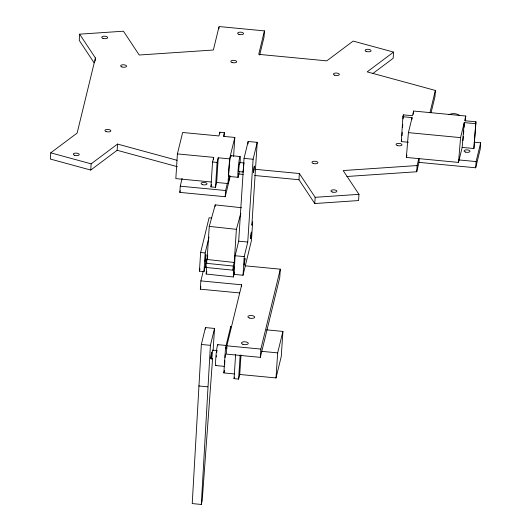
<?xml version="1.0" encoding="UTF-8"?>
<svg xmlns="http://www.w3.org/2000/svg" width="531" height="531" viewBox="0 0 531 531"><rect width="100%" height="100%" fill="white"/><g stroke="black" fill="none" stroke-linecap="round" stroke-linejoin="round"><path stroke-width="0.8" d="M239.547 164.179L239.501 162.526L238.578 171.573L243.112 172.004L243.304 171.632M213.104 350.394L214.524 328.443L205.451 327.574L201.342 344.473L192.229 503.58L201.295 504.45L202.198 500.76L212.579 358.531M201.295 504.45L210.415 345.342L214.524 328.443M259.652 55.091L264.033 37.097L264.431 30.884L219.071 26.55L213.362 50.02L139.208 55.012L123.451 31.21L79.637 34.157L95.401 57.965L77.134 133.069L50.744 152.842L50.339 159.048L90.748 170.059L117.139 150.286L117.537 144.074L177.062 160.296M79.637 34.157L79.238 40.369L94.093 62.811M95.195 61.065L95.401 57.965M90.748 170.059L91.146 163.847L117.537 144.074M224.128 136.646L224.387 132.631L219.847 132.199L218.931 135.956L182.644 132.491L177.4 153.91L175.834 178.602L211.298 181.994M230.162 176.365L225.21 196.729L179.85 192.395L180.255 186.189L182.1 178.35M207.807 255.803L203.964 271.587L199.43 271.155L200.632 252.524L209.081 217.79L211.351 218.002M239.521 292.926L200.333 289.176L200.864 280.899L203.161 271.46M218.918 28.88L219.024 27.327M203.964 271.587L205.172 252.955L209.008 237.171M206.579 267.657L206.167 274.029L233.295 276.97L233.965 266.622L232.976 270.179L205.796 267.425L206.068 263.283L207.11 259.506L209.254 226.385L215.228 204.866L241.525 207.721M213.535 159.844L213.694 157.375L177.4 153.91M205.344 329.2L205.451 327.574M215.121 206.479L215.228 204.866M213.694 157.375L212.559 162.001L210.946 186.885L215.48 187.317L216.661 182.478L218.234 157.78L229.571 158.869L234.815 137.449L223.471 136.361L224.387 132.631M225.21 196.729L225.615 190.516L227.328 183.467M216.661 182.478L228.005 183.56L229.571 158.869M233.607 156.379L234.815 137.449M200.864 280.899L241.691 284.802L226.85 345.82L226.319 354.104L260.336 357.356L279.764 277.461L280.302 269.177L244.93 265.799M232.976 270.179L233.242 266.038L234.237 262.453L236.381 229.332L240.802 213.389M233.939 274.374L235.14 255.743L238.684 241.187L244.034 158.384L248.143 141.485L257.216 142.348L251.86 225.157L252.663 221.872L251.455 240.503L243.012 275.237L233.939 274.374L234.516 272.005M247.984 143.941L248.143 141.485M241.592 286.302L241.691 284.802M243.012 275.237L244.214 256.606L247.751 242.056L253.108 159.247L257.216 142.348M260.336 357.356L260.874 349.073L280.302 269.177M418.82 158.51L417.107 165.553L343.172 170.557L358.969 194.346L358.571 200.559L314.764 203.526L298.966 179.73L299.371 173.524L255.099 169.296M314.764 203.526L315.168 197.313L299.371 173.524M264.431 30.884L258.723 54.354L326.764 60.853L353.155 41.086L393.564 52.091L393.159 58.304L372.709 73.623M408.425 142.262L401.31 141.585L402.916 116.74L403.374 114.862L412.461 115.731L413.603 111.039L465.767 116.023L465.355 120.982M402.027 135.697L402.232 132.491M402.544 127.686L402.75 124.48M403.115 118.871L403.374 114.862M346.876 176.491L416.709 171.759L417.107 165.553M416.709 171.759L418.992 162.373L419.244 158.49M393.564 52.091L367.173 71.864L435.374 90.443L434.975 96.655L431.106 112.565M402.916 116.74L412.069 117.616L408.412 132.637L406.354 157.435L458.518 162.42L462.169 147.399L473.891 148.521L475.949 121.798L464.625 120.716L465.767 116.023M475.949 121.798L473.891 148.521M418.992 162.373L475.69 167.789L476.095 161.577L480.661 142.806L474.083 142.175M480.661 142.806L480.256 149.012L475.69 167.789M215.48 187.317L217.099 162.433L218.234 157.78M219.748 133.805L219.847 132.199M234.383 373.93L223.856 372.921L225.516 347.858L230.759 326.412L230.6 328.835M241.014 355.066L239.727 374.468L238.592 379.101L234.058 378.663L235.618 354.595M238.592 379.101L240.158 355.027M239.727 374.468L276.014 377.933L277.673 352.869L282.917 331.417L266.423 329.844M282.917 331.417L281.257 356.48L276.014 377.933M216.303 356.932L216.382 355.797M411.93 119.269L412.069 117.616M413.324 114.344L413.603 111.039M458.518 162.42L460.576 137.622L464.233 122.601L475.497 123.677M462.169 147.399L464.233 122.601M462.979 140.556L463.317 136.421M463.523 133.945L463.802 130.633M464.074 127.327L464.346 124.022M216.761 352.405L216.9 351.542M212.075 358.153L211.756 359.155L212.599 350.141L217.219 350.54M179.85 192.395L180.221 190.828M199.43 271.155L200.008 268.786M200.333 289.176L200.904 286.82M223.856 372.921L224.44 370.538M234.058 378.663L234.436 377.11M401.31 141.585L401.768 139.706M406.354 157.435L406.932 155.065M429.957 112.725L435.374 90.443M210.946 186.885L211.53 184.476M228.005 183.56L229.943 175.628M205.796 267.425L206.214 265.925M206.167 274.029L206.831 271.633M233.295 276.97L234.397 272.987M238.771 171.194L238.578 171.573M243.955 162.997L243.112 172.004M315.168 197.313L358.969 194.346M408.412 132.637L460.576 137.622M458.837 159.931L476.095 161.577M230.826 155.643L239.972 156.519M244.034 158.384L253.108 159.247M239.501 162.526L244.034 162.957M212.559 162.001L217.099 162.433M238.306 173.936L243.225 174.407M254.701 175.502L298.966 179.73M229 176.438L238.147 177.308M180.255 186.189L225.615 190.516M238.684 241.187L247.751 242.056M235.14 255.743L244.214 256.606M200.632 252.524L205.172 252.955M205.457 262.029L207.097 262.188M217.79 344.652L226.173 345.455M226.85 345.82L260.874 349.073M201.342 344.473L210.415 345.342M225.516 347.858L227.135 348.017M261.179 351.296L277.673 352.869M215.739 365.54L224.115 366.344M198.66 385.944L207.734 386.814M206.068 263.283L233.242 266.038M209.254 226.385L236.381 229.332M207.11 259.506L234.237 262.453M117.139 150.286L177.454 166.721M50.744 152.842L91.146 163.847M215.938 365.315A10.501 0.697 -84.5 0 1 216.11 354.595A10.501 0.697 -84.5 0 1 217.922 345.137M224.693 364.764A10.501 0.697 -84.5 0 1 224.825 360.761M225.064 357.522A10.501 0.697 -84.5 0 1 225.39 354.111M239.295 171.141A10.501 0.697 -84.5 0 1 237.842 175.057A10.501 0.697 -84.5 0 1 239.448 158.47A10.501 0.697 -84.5 0 1 240.072 163.143M229.239 175.794A10.501 0.697 -84.5 0 1 229.233 165.791A10.501 0.697 -84.5 0 1 231.104 156.479M448.828 114.65A10.501 9.518 13.7 0 1 459.275 115.141M205.212 260.21L205.251 261.444L205.942 254.654L205.212 260.21M210.88 357.688L210.92 358.916L211.61 352.126L210.88 357.688M244.26 263.861L244.293 265.088L244.983 258.305L244.26 263.861M250.652 237.576L250.685 238.804L251.375 232.02L250.652 237.576M253.579 171.593L253.612 172.821L254.303 166.037L253.579 171.593M249.285 317.989A3.425 1.434 3.7 0 0 254.681 317.259A3.425 1.434 3.7 0 0 249.875 315.553A3.425 1.434 3.7 0 0 249.285 317.989M242.893 344.28A3.425 1.434 3.7 0 0 248.289 343.55A3.425 1.434 3.7 0 0 243.483 341.838A3.425 1.434 3.7 0 0 242.893 344.28M74.546 155.264A2.967 1.241 3.7 0 0 79.225 154.634A2.967 1.241 3.7 0 0 75.057 153.154A2.967 1.241 3.7 0 0 74.546 155.264M332.174 191.99A2.967 1.241 3.7 0 0 336.853 191.352A2.967 1.241 3.7 0 0 332.691 189.872A2.967 1.241 3.7 0 0 332.174 191.99M202.344 184.576A2.967 1.241 3.7 0 0 207.024 183.938A2.967 1.241 3.7 0 0 202.855 182.458A2.967 1.241 3.7 0 0 202.344 184.576M102.968 38.358A2.967 1.241 3.7 0 0 107.647 37.728A2.967 1.241 3.7 0 0 103.479 36.247A2.967 1.241 3.7 0 0 102.968 38.358M238.877 34.329A2.967 1.241 3.7 0 0 243.556 33.692A2.967 1.241 3.7 0 0 239.395 32.212A2.967 1.241 3.7 0 0 238.877 34.329M366.078 51.348A2.967 1.241 3.7 0 0 370.977 50.969A2.967 1.241 3.7 0 0 367.193 49.31A2.967 1.241 3.7 0 0 366.078 51.348M397.268 145.521A2.967 1.241 3.7 0 0 401.947 144.89A2.967 1.241 3.7 0 0 397.779 143.41A2.967 1.241 3.7 0 0 397.268 145.521M465.302 152.025A2.967 1.241 3.7 0 0 469.988 151.388A2.967 1.241 3.7 0 0 465.82 149.908A2.967 1.241 3.7 0 0 465.302 152.025M232.034 62.492A2.967 1.241 3.7 0 0 236.713 61.855A2.967 1.241 3.7 0 0 232.545 60.375A2.967 1.241 3.7 0 0 232.034 62.492M334.663 75.196A2.967 1.241 3.7 0 0 339.342 74.559A2.967 1.241 3.7 0 0 335.18 73.086A2.967 1.241 3.7 0 0 334.663 75.196M106.16 131.582A2.967 1.241 3.7 0 0 110.84 130.945A2.967 1.241 3.7 0 0 106.678 129.464A2.967 1.241 3.7 0 0 106.16 131.582M121.878 66.926A2.967 1.241 3.7 0 0 126.557 66.289A2.967 1.241 3.7 0 0 122.389 64.809A2.967 1.241 3.7 0 0 121.878 66.926M313.21 163.429A2.967 1.241 3.7 0 0 317.89 162.791A2.967 1.241 3.7 0 0 313.721 161.311A2.967 1.241 3.7 0 0 313.21 163.429"/></g></svg>
